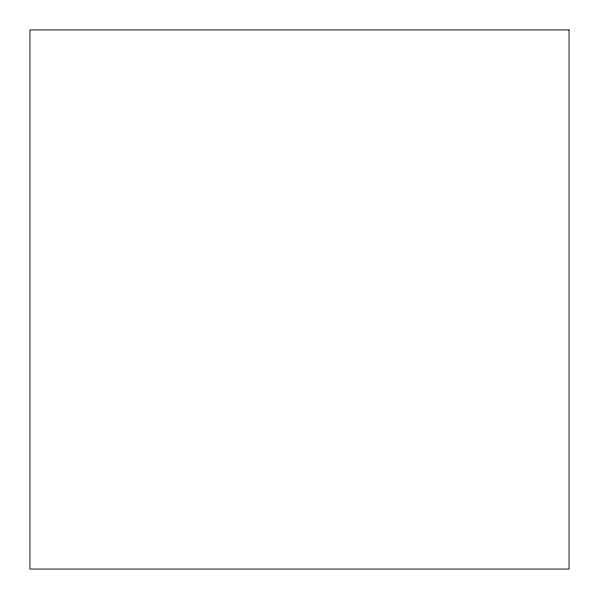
<?xml version="1.0" encoding="UTF-8"?>
<svg xmlns="http://www.w3.org/2000/svg" width="599" height="599" viewBox="0 0 599 599"><rect width="100%" height="100%" fill="white"/><g stroke="black" fill="none" stroke-linecap="round" stroke-linejoin="round"><path stroke-width="0.9" d="M569.05 29.95L29.95 29.95L29.95 569.05L569.05 569.05L569.05 29.95"/></g></svg>
